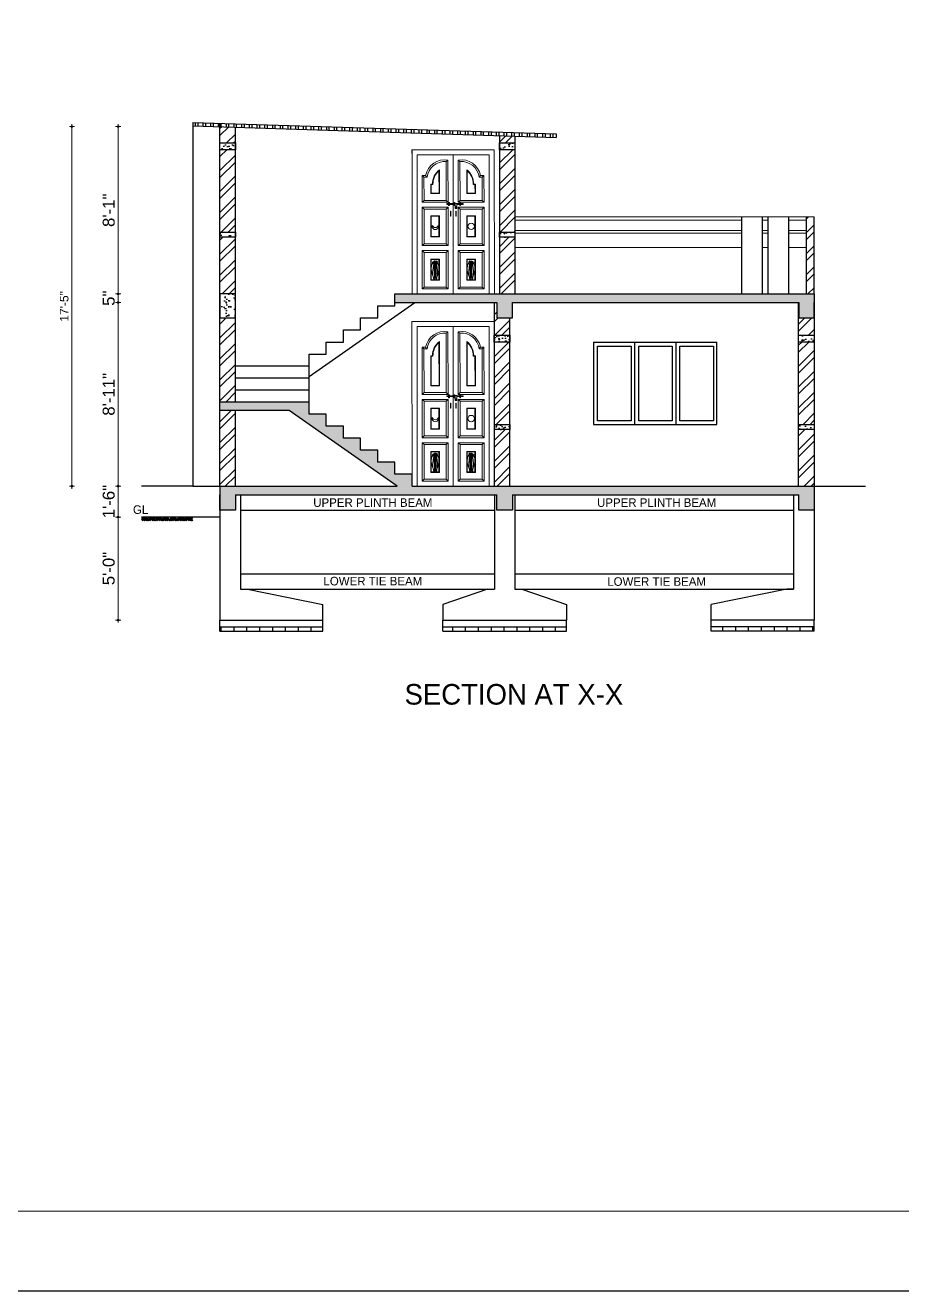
# Model space of a CAD drawing. Header units: inches. Extents: x 10143 to 23587, y -150 to 2442.
# Drawn here: x 18025 to 18536, y -150 to 587 of the extents above; entities that cross this region are included whole.
import ezdxf
from ezdxf.enums import TextEntityAlignment as Align

# ---------------------------------------------------------------- set-up
doc = ezdxf.new("R2010")
doc.units = ezdxf.units.IN
doc.header["$LTSCALE"] = 0.5
doc.header["$MEASUREMENT"] = 0
doc.header["$PDMODE"] = 66
doc.layers.add('A-Wall', color=7, linetype='Continuous')
for name, color, linetype, lineweight in [('A_hatch', 253, 'Continuous', 5), ('Dimention', 5, 'Continuous', 20), ('door', 202, 'Continuous', 5), ('DW TEXT', 92, 'Continuous', 15), ('ELE1', 3, 'Continuous', 9), ('ELEVATION', 85, 'Continuous', 9), ('hatch', 9, 'Continuous', 0), ('Toilet', 7, 'Continuous', 25)]:
    doc.layers.add(name, color=color, linetype=linetype, lineweight=lineweight)
doc.styles.add('CEN', font='GOTHIC.TTF')
doc.styles.get("Standard").update_dxf_attribs({"font": 'arial.ttf'})
doc.dimstyles.new('S8', dxfattribs={"dimtxt": 5, "dimasz": 1, "dimexe": 6, "dimexo": 18, "dimgap": 1.9375, "dimtad": 1, "dimdec": 0, "dimzin": 3, "dimdsep": 46, "dimlunit": 4, "dimtxsty": 'Standard', "dimblk": 'dot 2', "dimcen": 12, "dimse1": 1, "dimse2": 1, "dimclrd": 1, "dimclre": 1, "dimclrt": 256, "dimadec": 0, "dimazin": 0, "dimtfac": 0.75, "dimtdec": 0, "dimtix": 1, "dimtmove": 1, "dimatfit": 3, "dimldrblk": 'DOT', "dimfxl": 1, "dimtolj": 1, "dimtzin": 0, "dimlwd": 9, "dimlwe": 9, "dimarcsym": 0})
pattern_1 = [(50, (3431.655, 713.171), (7.1726018, -0.6275213), [0.75, -8.25]), (355, (3431.655, 713.171), (-1.3875133, 7.5219213), [0.6, -6.6]), (100.451444, (3432.253, 713.119), (5.7850885, 6.8944), [0.637402, -7.011421]), (46.1842, (3431.655, 715.171), (10.6724133, -1.655193), [1.125, -12.375]), (96.635635, (3432.545, 715.033), (9.3466195, 9.741186), [0.9561034, -10.5171376]), (351.18416, (3431.655, 715.171), (9.3466195, 9.741186), [0.9, -9.9]), (21, (3432.655, 714.671), (5.9690705, -4.026189), [0.75, -8.25]), (326, (3432.655, 714.671), (2.4331533, 7.2515005), [0.6, -6.6]), (71.451445, (3433.1526, 714.3355), (8.4022238, 3.2253115), [0.637402, -7.011421]), (37.5, (3431.6552, 713.171), (0.12159855, 3.32893854), [0, -6.52, 0, -6.7, 0, -6.625]), (7.5, (3431.6552, 713.171), (2.6306954, 3.9441171), [0, -3.82, 0, -6.37, 0, -2.525]), (327.5, (3429.4252, 713.171), (5.33822436, -0.2255487), [0, -2.5, 0, -7.8, 0, -10.35]), (317.5, (3428.425, 713.171), (5.8318617, 1.0010498), [0, -3.25, 0, -5.18, 0, -7.35])]
pattern_2 = [(45, (3431.655, 713.171), (-6.098796, 6.098796), []), (45, (3435.721, 713.171), (-6.098796, 6.098796), [])]
pattern_3 = [(0, (3431.6552, 713.171), (0, 3.75), []), (90, (3431.655, 713.171), (-7.5, 5e-16), [3.75, -3.75]), (90, (3435.405, 713.171), (-7.5, 5e-16), [-3.75, 3.75])]

# ---------------------------------------------------------------- blocks, each defined once
blk = doc.blocks.new('dot1')
at = {"layer": 'hatch'}
h = blk.add_hatch(color=256, dxfattribs=at)
edge = h.paths.add_edge_path()
edge.add_arc((0, 0), 1, 0, 360)
for p, q in [((3, 0), (-3, 0)), ((0, 3), (0, -3))]:
    blk.add_line(p, q, dxfattribs=at)
blk.add_circle((0, 0), 1, dxfattribs=at)
blk = doc.blocks.new('dot 2')
at = {"layer": 'hatch', "xscale": 0.5, "yscale": 0.5, "zscale": 0.5}
blk.add_blockref('dot1', (0, 0), dxfattribs=at)
blk = doc.blocks.new('*D1415')
at = {"layer": 'Defpoints', "color": 0, "transparency": 16777216}
for p in [(18079.08, 318.38), (18092.68, 318.38), (18092.68, 300.38)]:
    blk.add_point(p, dxfattribs=at)
at = {"layer": 'Toilet', "color": 1, "lineweight": 9, "transparency": 16777216}
for p, q in [((18079.08, 319.38), (18079.08, 320.38)), ((18079.08, 300.38), (18079.08, 318.38)), ((18079.08, 299.38), (18079.08, 298.38))]:
    blk.add_line(p, q, dxfattribs=at)
for p, rotation in [((18079.08, 318.38), 270), ((18079.08, 300.38), 90)]:
    blk.add_blockref('dot 2', p, dxfattribs=dict(at, rotation=rotation))
at = {"layer": 'Toilet', "transparency": 16777216, "insert": (18073.57, 309.38), "char_height": 7, "attachment_point": 5, "rotation": 90}
blk.add_mtext('\\A1;1\'-6"', dxfattribs=at)
blk = doc.blocks.new('_Dot')
at = {"color": 0, "linetype": 'ByBlock', "lineweight": -2}
blk.add_line((-0.5, 0), (-1, 0), dxfattribs=at)
at = {"color": 0, "linetype": 'ByBlock', "const_width": 0.5}
blk.add_lwpolyline([(-0.25, 0, 1), (0.25, 0, 1)], format="xyb", close=True, dxfattribs=at)
blk = doc.blocks.new('*D1416')
at = {"layer": 'Defpoints', "color": 0, "transparency": 16777216}
for p in [(18079.08, 425.38), (18240.42, 425.38), (18092.68, 318.38)]:
    blk.add_point(p, dxfattribs=at)
at = {"layer": 'Toilet', "color": 1, "lineweight": 9, "transparency": 16777216}
blk.add_line((18079.08, 319.38), (18079.08, 424.38), dxfattribs=at)
for p, rotation in [((18079.08, 425.38), 90), ((18079.08, 318.38), 270)]:
    blk.add_blockref('dot 2', p, dxfattribs=dict(at, rotation=rotation))
at = {"layer": 'Toilet', "transparency": 16777216, "insert": (18073.57, 371.88), "char_height": 7, "attachment_point": 5, "rotation": 90}
blk.add_mtext('\\A1;8\'-11"', dxfattribs=at)
blk = doc.blocks.new('*D1417')
at = {"layer": 'Defpoints', "color": 0, "transparency": 16777216}
for p in [(18079.08, 430.38), (18240.42, 430.38), (18240.42, 425.38)]:
    blk.add_point(p, dxfattribs=at)
at = {"layer": 'Toilet', "color": 1, "lineweight": 9, "transparency": 16777216}
for p, q in [((18079.08, 431.38), (18079.08, 432.38)), ((18079.08, 425.38), (18079.08, 430.38)), ((18079.08, 424.38), (18079.08, 423.38))]:
    blk.add_line(p, q, dxfattribs=at)
for p, rotation in [((18079.08, 430.38), 270), ((18079.08, 425.38), 90)]:
    blk.add_blockref('dot 2', p, dxfattribs=dict(at, rotation=rotation))
at = {"layer": 'Toilet', "transparency": 16777216, "insert": (18073.58, 427.88), "char_height": 7, "attachment_point": 5, "rotation": 90}
blk.add_mtext('\\A1;5"', dxfattribs=at)
blk = doc.blocks.new('*D1418')
at = {"layer": 'Defpoints', "color": 0, "transparency": 16777216}
for p in [(18079.08, 527.88), (18138.44, 527.88), (18240.42, 430.38)]:
    blk.add_point(p, dxfattribs=at)
at = {"layer": 'Toilet', "color": 1, "lineweight": 9, "transparency": 16777216}
blk.add_line((18079.08, 431.38), (18079.08, 526.88), dxfattribs=at)
for p, rotation in [((18079.08, 527.88), 90), ((18079.08, 430.38), 270)]:
    blk.add_blockref('dot 2', p, dxfattribs=dict(at, rotation=rotation))
at = {"layer": 'Toilet', "transparency": 16777216, "insert": (18073.57, 479.13), "char_height": 7, "attachment_point": 5, "rotation": 90}
blk.add_mtext('\\A1;8\'-1"', dxfattribs=at)
blk = doc.blocks.new('*D1419')
at = {"layer": 'Defpoints', "color": 0, "transparency": 16777216}
for p in [(18138.44, 527.88), (18052.11, 318.38), (18122.68, 318.38)]:
    blk.add_point(p, dxfattribs=at)
at = {"layer": 'Toilet', "color": 1, "lineweight": 9, "transparency": 16777216}
blk.add_line((18052.11, 526.88), (18052.11, 319.38), dxfattribs=at)
for p, rotation in [((18052.11, 527.88), 90), ((18052.11, 318.38), 270)]:
    blk.add_blockref('dot 2', p, dxfattribs=dict(at, rotation=rotation))
at = {"layer": 'Toilet', "transparency": 16777216, "insert": (18047.62, 423.13), "char_height": 5, "attachment_point": 5, "rotation": 90}
blk.add_mtext('\\A1;17\'-5"', dxfattribs=at)
blk = doc.blocks.new('*D1420')
at = {"layer": 'Defpoints', "color": 0, "transparency": 16777216}
for p in [(18092.68, 300.38), (18079.08, 240.38), (18138.44, 240.38)]:
    blk.add_point(p, dxfattribs=at)
at = {"layer": 'Toilet', "color": 1, "lineweight": 9, "transparency": 16777216}
blk.add_line((18079.08, 299.38), (18079.08, 241.38), dxfattribs=at)
for p, rotation in [((18079.08, 300.38), 90), ((18079.08, 240.38), 270)]:
    blk.add_blockref('dot 2', p, dxfattribs=dict(at, rotation=rotation))
at = {"layer": 'Toilet', "transparency": 16777216, "insert": (18073.57, 270.38), "char_height": 7, "attachment_point": 5, "rotation": 90}
blk.add_mtext('\\A1;5\'-0"', dxfattribs=at)

msp = doc.modelspace()

# ---------------------------------------------------------------- hatches: boundary and pattern name
at = {"layer": 'A-Wall', "ltscale": 40, "true_color": 0xf26722}
h = msp.add_hatch(dxfattribs=at)
h.set_pattern_fill('AR-CONC', color=30)
h.set_pattern_definition(pattern_1)
h.paths.add_polyline_path([(18138.44, 518.38), (18138.44, 514.38), (18147.45, 514.38), (18147.45, 518.38)])
h = msp.add_hatch(dxfattribs=at)
h.set_pattern_fill('AR-CONC', color=30)
h.set_pattern_definition(pattern_1)
h.paths.add_polyline_path([(18301.42, 514.38), (18310.42, 514.38), (18310.42, 518.38), (18301.42, 518.38)])
h = msp.add_hatch(dxfattribs=at)
h.set_pattern_fill('AR-CONC', color=30)
h.set_pattern_definition(pattern_1)
h.paths.add_polyline_path([(18147.45, 466.38), (18138.44, 466.38), (18138.44, 463.38), (18147.45, 463.38)])
h = msp.add_hatch(dxfattribs=at)
h.set_pattern_fill('AR-CONC', color=30)
h.set_pattern_definition(pattern_1)
h.paths.add_polyline_path([(18310.42, 466.38), (18301.42, 466.38), (18301.42, 463.38), (18310.42, 463.38)])
h = msp.add_hatch(dxfattribs=at)
h.set_pattern_fill('AR-CONC', color=30)
h.set_pattern_definition(pattern_1)
h.paths.add_polyline_path([(18147.45, 416.38), (18147.45, 430.38), (18138.44, 430.38), (18138.44, 416.38)])
h = msp.add_hatch(dxfattribs=at)
h.set_pattern_fill('AR-CONC', color=30)
h.set_pattern_definition(pattern_1)
h.paths.add_polyline_path([(18299.91, 425.38), (18299.91, 416.38), (18308.93, 416.38), (18308.93, 425.38), (18475.86, 425.38), (18475.86, 416.38), (18484.88, 416.38), (18484.88, 425.38), (18484.88, 430.38), (18250.41, 430.38), (18240.42, 430.38), (18240.42, 425.38)])
h = msp.add_hatch(dxfattribs=at)
h.set_pattern_fill('AR-CONC', color=30)
h.set_pattern_definition(pattern_1)
h.paths.add_polyline_path([(18307.42, 406.38), (18298.42, 406.38), (18298.42, 402.38), (18307.42, 402.38)])
h = msp.add_hatch(dxfattribs=at)
h.set_pattern_fill('AR-CONC', color=30)
h.set_pattern_definition(pattern_1)
h.paths.add_polyline_path([(18475.81, 402.38), (18484.88, 402.38), (18484.88, 406.38), (18475.81, 406.38)])
h = msp.add_hatch(dxfattribs=at)
h.set_pattern_fill('AR-CONC', color=30)
h.set_pattern_definition(pattern_1)
h.paths.add_polyline_path([(18241.7, 318.38), (18138.44, 318.38), (18138.44, 304.38), (18147.44, 304.38), (18147.44, 313.38), (18299.92, 313.38), (18299.92, 304.38), (18308.92, 304.38), (18308.92, 313.38), (18475.88, 313.38), (18475.88, 304.38), (18484.88, 304.38), (18484.88, 313.38), (18484.88, 318.38), (18250.42, 318.38), (18250.41, 325.38), (18240.42, 325.38), (18240.42, 332.38), (18230.42, 332.38), (18230.42, 339.38), (18220.42, 339.38), (18220.42, 346.38), (18210.42, 346.38), (18210.42, 353.38), (18200.42, 353.38), (18200.42, 360.38), (18190.42, 360.38), (18190.42, 367.38), (18138.44, 367.38), (18138.44, 362.38), (18178.84, 362.38)])
h = msp.add_hatch(dxfattribs=at)
h.set_pattern_fill('AR-CONC', color=30)
h.set_pattern_definition(pattern_1)
h.paths.add_polyline_path([(18307.42, 354.38), (18298.42, 354.38), (18298.42, 351.38), (18307.42, 351.38)])
h = msp.add_hatch(dxfattribs=at)
h.set_pattern_fill('AR-CONC', color=30)
h.set_pattern_definition(pattern_1)
h.paths.add_polyline_path([(18484.88, 354.38), (18475.81, 354.38), (18475.81, 351.38), (18484.88, 351.38)])
at = {"layer": 'Dimention', "ltscale": 40, "true_color": 0xf26722}
h = msp.add_hatch(dxfattribs=at)
h.set_pattern_fill('ANSI32', color=30, scale=23)
h.set_pattern_definition(pattern_2)
h.paths.add_polyline_path([(18147.45, 527.59), (18138.44, 527.88), (18138.44, 518.38), (18147.45, 518.38)])
h.paths.add_polyline_path([(18138.44, 466.38), (18147.45, 466.38), (18147.45, 514.38), (18138.44, 514.38)])
h.paths.add_polyline_path([(18138.44, 430.38), (18147.45, 430.38), (18147.45, 463.38), (18138.44, 463.38)])
h = msp.add_hatch(dxfattribs=at)
h.set_pattern_fill('ANSI32', color=30, scale=23)
h.set_pattern_definition(pattern_2)
h.paths.add_polyline_path([(18310.42, 518.38), (18310.42, 522.38), (18301.42, 522.67), (18301.42, 518.38)])
h = msp.add_hatch(dxfattribs=at)
h.set_pattern_fill('ANSI32', color=30, scale=23)
h.set_pattern_definition(pattern_2)
h.paths.add_polyline_path([(18301.42, 466.38), (18310.42, 466.38), (18310.42, 514.38), (18301.42, 514.38)])
h.paths.add_polyline_path([(18310.42, 463.38), (18301.42, 463.38), (18301.42, 430.38), (18310.42, 430.38)])
h = msp.add_hatch(dxfattribs=at)
h.set_pattern_fill('ANSI32', color=30, scale=23)
h.set_pattern_definition(pattern_2)
h.paths.add_polyline_path([(18484.88, 475.38), (18480.38, 475.38), (18480.38, 430.38), (18484.88, 430.38)])
h = msp.add_hatch(dxfattribs=at)
h.set_pattern_fill('ANSI32', color=30, scale=23)
h.set_pattern_definition(pattern_2)
h.paths.add_polyline_path([(18307.42, 416.38), (18299.91, 416.38), (18299.91, 425.38), (18298.42, 425.38), (18298.42, 406.38), (18307.42, 406.38)])
h.paths.add_polyline_path([(18307.42, 402.38), (18298.42, 402.38), (18298.42, 354.38), (18307.42, 354.38)])
h.paths.add_polyline_path([(18307.42, 351.38), (18298.42, 351.38), (18298.42, 318.38), (18307.42, 318.38)])
h = msp.add_hatch(dxfattribs=at)
h.set_pattern_fill('ANSI32', color=30, scale=23)
h.set_pattern_definition(pattern_2)
h.paths.add_polyline_path([(18147.45, 416.38), (18138.44, 416.38), (18138.44, 367.38), (18147.45, 367.38)])
h.paths.add_polyline_path([(18147.45, 362.38), (18138.44, 362.38), (18138.44, 318.38), (18147.45, 318.38)])
h = msp.add_hatch(dxfattribs=at)
h.set_pattern_fill('ANSI32', color=30, scale=23)
h.set_pattern_definition(pattern_2)
h.paths.add_polyline_path([(18475.81, 416.38), (18475.81, 406.38), (18484.88, 406.38), (18484.88, 416.38)])
h.paths.add_polyline_path([(18484.88, 402.38), (18475.81, 402.38), (18475.81, 354.38), (18484.88, 354.38)])
h.paths.add_polyline_path([(18475.81, 318.38), (18484.88, 318.38), (18484.88, 351.38), (18475.81, 351.38)])
at = {"layer": 'Toilet'}
h = msp.add_hatch(dxfattribs=at)
h.set_pattern_fill('ANSI32', color=256, scale=12, angle=45)
h.set_pattern_definition([(90, (3431.655, 713.171), (-4.5, 0), []), (90, (3433.155, 714.671), (-4.5, 0), [])])
h.paths.add_polyline_path([(18138.44, 529.88), (18138.44, 527.88), (18334.42, 521.61), (18334.42, 523.61)])
h.paths.add_polyline_path([(18138.44, 529.88), (18122.68, 530.38), (18122.68, 528.38), (18138.44, 527.88)])
h = msp.add_hatch(dxfattribs=at)
h.set_pattern_fill('HOUND', color=256, scale=10, angle=45)
h.set_pattern_definition([(45, (3431.6552, 713.171), (1.325825215, 2.20970869), [10, -5]), (135, (3431.6552, 713.171), (1.325825215, -2.20970869), [10, -5])])
h.paths.add_polyline_path([(18122.68, 300.38), (18092.68, 300.38), (18092.68, 298.24), (18122.68, 298.24)])
h = msp.add_hatch(dxfattribs=at)
h.set_pattern_fill('BRICK', color=256, scale=15)
h.set_pattern_definition(pattern_3)
h.paths.add_polyline_path([(18198.44, 236.38), (18138.44, 236.38), (18138.44, 233.88), (18198.44, 233.88)])
h = msp.add_hatch(dxfattribs=at)
h.set_pattern_fill('BRICK', color=256, scale=15)
h.set_pattern_definition(pattern_3)
h.paths.add_polyline_path([(18340.42, 236.38), (18268.42, 236.38), (18268.42, 233.88), (18340.42, 233.88)])
h = msp.add_hatch(dxfattribs=at)
h.set_pattern_fill('BRICK', color=256, scale=15)
h.set_pattern_definition(pattern_3)
h.paths.add_polyline_path([(18484.88, 236.38), (18424.88, 236.38), (18424.88, 233.88), (18484.88, 233.88)])

# ---------------------------------------------------------------- linework, layer by layer
at = {"color": 5}
for p, q in [((18356.16, 402.38), (18428.16, 402.38)), ((18356.16, 402.38), (18356.16, 354.38)), ((18380.16, 402.38), (18380.16, 354.38)), ((18404.16, 402.38), (18404.16, 354.38)), ((18428.16, 354.38), (18428.16, 402.38)), ((18356.16, 354.38), (18428.16, 354.38))]:
    msp.add_line(p, q, dxfattribs=at)
for points in [[(18358.56, 399.92), (18378.1, 399.92), (18378.1, 356.52), (18358.56, 356.52)], [(18382.56, 399.92), (18402.1, 399.92), (18402.1, 356.52), (18382.56, 356.52)], [(18406.56, 399.92), (18426.1, 399.92), (18426.1, 356.52), (18406.56, 356.52)]]:
    msp.add_lwpolyline(points, close=True, dxfattribs=at)
at = {"layer": 'A_hatch', "color": 11, "ltscale": 5}
for p, q in [((18310.42, 475.38), (18484.88, 475.38)), ((18310.42, 473.38), (18442.78, 473.38)), ((18454.78, 473.38), (18458.15, 473.38)), ((18470.15, 473.38), (18480.38, 473.38)), ((18310.42, 467.38), (18442.78, 467.38)), ((18310.42, 465.88), (18442.78, 465.88)), ((18454.78, 467.38), (18458.15, 467.38)), ((18454.78, 465.88), (18458.15, 465.88)), ((18470.15, 467.38), (18480.38, 467.38)), ((18470.15, 465.88), (18480.38, 465.88)), ((18442.78, 457.38), (18310.42, 457.38)), ((18458.15, 457.38), (18454.78, 457.38)), ((18480.38, 457.38), (18470.15, 457.38))]:
    msp.add_line(p, q, dxfattribs=at)
at = {"layer": 'Defpoints'}
msp.add_lwpolyline([(20282.07, 2097.54), (17104.47, 2097.54), (17104.47, -150.43), (20282.07, -150.43)], close=True, dxfattribs=at)
at = {"layer": 'door'}
for p, q in [((18250.39, 514.38), (18298.39, 514.38)), ((18250.42, 430.38), (18250.42, 514.38)), ((18253.36, 511.38), (18253.39, 430.38)), ((18295.36, 511.38), (18253.36, 511.38)), ((18274.36, 511.38), (18274.39, 430.38)), ((18295.39, 430.38), (18295.36, 511.38)), ((18298.39, 514.38), (18298.42, 430.38)), ((18270.36, 507.54), (18271.36, 508.38)), ((18278.36, 507.54), (18277.36, 508.38)), ((18256.36, 499.38), (18257.36, 498.38)), ((18258.36, 499.38), (18259.09, 498.38)), ((18290.36, 499.38), (18289.64, 498.38)), ((18292.36, 499.38), (18291.36, 498.38)), ((18257.39, 484.88), (18256.39, 483.88)), ((18256.39, 480.88), (18257.39, 479.88)), ((18271.39, 483.88), (18270.39, 484.88)), ((18271.39, 480.88), (18270.39, 479.88)), ((18277.39, 483.88), (18278.39, 484.88)), ((18277.39, 480.88), (18278.39, 479.88)), ((18291.39, 484.88), (18292.39, 483.88)), ((18292.39, 480.88), (18291.39, 479.88)), ((18257.39, 459.63), (18256.39, 458.63)), ((18271.39, 458.63), (18270.39, 459.63)), ((18277.39, 458.63), (18278.39, 459.63)), ((18291.39, 459.63), (18292.39, 458.63)), ((18256.39, 455.63), (18257.39, 454.63)), ((18271.39, 455.63), (18270.39, 454.63)), ((18277.39, 455.63), (18278.39, 454.63)), ((18292.39, 455.63), (18291.39, 454.63)), ((18262.86, 448.17), (18262.19, 448.54)), ((18262.86, 448.17), (18262.25, 448.23)), ((18262.8, 448.44), (18262.41, 449.07)), ((18262.8, 448.44), (18262.59, 448.49)), ((18263.4, 448.6), (18262.64, 449.03)), ((18263.29, 448.6), (18262.7, 448.87)), ((18262.97, 449.03), (18262.75, 449.3)), ((18263.07, 448.11), (18262.8, 448.44)), ((18263.02, 448), (18262.8, 448)), ((18263.18, 449.25), (18262.86, 449.35)), ((18262.97, 448.6), (18262.86, 448.65)), ((18263.18, 447.84), (18262.86, 448.17)), ((18262.97, 449.03), (18263.13, 449.41)), ((18262.97, 448.6), (18262.97, 449.03)), ((18263.07, 448.11), (18262.97, 448.6)), ((18263.18, 447.84), (18263.07, 448.11)), ((18263.18, 449.25), (18263.4, 449.52)), ((18263.94, 448.54), (18263.18, 449.25)), ((18263.4, 447.73), (18263.18, 447.84)), ((18263.4, 448.6), (18263.29, 448.6)), ((18263.36, 449.08), (18263.57, 449.25)), ((18263.4, 448.6), (18263.94, 449.19)), ((18263.67, 447.68), (18263.4, 448.6)), ((18263.56, 439.71), (18263.4, 447.73)), ((18263.45, 449.42), (18263.41, 449.67)), ((18263.54, 449.34), (18263.45, 449.42)), ((18263.59, 449.4), (18263.5, 449.58)), ((18263.5, 448.95), (18263.52, 449.31)), ((18263.51, 449.08), (18263.67, 449.22)), ((18263.52, 449.31), (18263.66, 449.49)), ((18263.57, 449.25), (18263.68, 449.75)), ((18263.94, 449.19), (18263.67, 449.62)), ((18263.67, 449.22), (18263.75, 449.41)), ((18263.67, 447.68), (18263.88, 448.06)), ((18263.88, 439.66), (18263.67, 447.68)), ((18263.79, 449.42), (18263.85, 449.74)), ((18264.05, 449.41), (18263.88, 449.46)), ((18263.88, 448.06), (18263.94, 448.54)), ((18263.94, 449.19), (18264.26, 449.35)), ((18263.99, 448.6), (18264.05, 448.87)), ((18264.1, 448.17), (18263.99, 448.6)), ((18264.05, 449.41), (18264.15, 449.57)), ((18264.32, 449.03), (18264.05, 449.41)), ((18264.05, 448.87), (18264.42, 449.08)), ((18264.21, 447.79), (18264.1, 448.17)), ((18264.15, 439.77), (18264.21, 447.79)), ((18264.28, 449.19), (18264.24, 449.59)), ((18264.26, 449.35), (18264.42, 449.62)), ((18264.48, 448.92), (18264.28, 449.2)), ((18264.53, 448.65), (18264.37, 449.41)), ((18264.37, 439.77), (18264.64, 448.27)), ((18264.42, 449.08), (18264.75, 449.52)), ((18264.48, 449.29), (18264.53, 449.62)), ((18264.55, 449.08), (18264.48, 449.29)), ((18264.48, 447.79), (18264.53, 448.65)), ((18264.53, 448.98), (18264.59, 449.46)), ((18264.75, 448.38), (18264.53, 448.98)), ((18264.64, 448.27), (18264.96, 448.54)), ((18264.8, 449.66), (18264.85, 449.51)), ((18264.8, 448.41), (18264.9, 448.68)), ((18264.83, 449.35), (18264.87, 449.59)), ((18264.9, 448.68), (18264.83, 449.35)), ((18264.84, 449.37), (18264.92, 449.49)), ((18264.85, 449.44), (18264.96, 449.57)), ((18264.86, 449.52), (18265.01, 449.67)), ((18264.87, 449.59), (18264.95, 449.66)), ((18264.9, 448.68), (18265.01, 449.02)), ((18264.96, 448.54), (18265.02, 448.92)), ((18264.96, 448.54), (18265.18, 448.87)), ((18265.01, 449.02), (18265.27, 449.25)), ((18265.02, 448.92), (18265.18, 449.14)), ((18265.07, 448.71), (18265.13, 448.92)), ((18265.13, 448.92), (18265.23, 449.03)), ((18283.74, 449.02), (18283.48, 449.25)), ((18283.62, 448.92), (18283.51, 449.03)), ((18283.73, 448.92), (18283.57, 449.14)), ((18283.78, 448.54), (18283.57, 448.87)), ((18283.68, 448.71), (18283.62, 448.92)), ((18283.78, 448.54), (18283.73, 448.92)), ((18283.89, 449.52), (18283.74, 449.67)), ((18283.85, 448.68), (18283.74, 449.02)), ((18284.11, 448.27), (18283.78, 448.54)), ((18283.89, 449.44), (18283.79, 449.57)), ((18283.88, 449.59), (18283.8, 449.66)), ((18283.91, 449.37), (18283.82, 449.49)), ((18283.85, 448.68), (18283.91, 449.35)), ((18283.95, 448.41), (18283.85, 448.68)), ((18283.91, 449.35), (18283.88, 449.59)), ((18283.95, 449.66), (18283.9, 449.51)), ((18284.32, 449.08), (18284, 449.52)), ((18284, 448.38), (18284.22, 448.98)), ((18284.38, 439.77), (18284.11, 448.27)), ((18284.22, 448.98), (18284.16, 449.46)), ((18284.2, 449.08), (18284.27, 449.29)), ((18284.27, 449.29), (18284.22, 449.62)), ((18284.22, 448.65), (18284.38, 449.41)), ((18284.27, 447.79), (18284.22, 448.65)), ((18284.27, 448.92), (18284.46, 449.2)), ((18284.49, 449.35), (18284.32, 449.62)), ((18284.7, 448.87), (18284.32, 449.08)), ((18284.43, 449.03), (18284.7, 449.41)), ((18284.46, 449.19), (18284.51, 449.59)), ((18284.81, 449.19), (18284.49, 449.35)), ((18284.54, 447.79), (18284.65, 448.17)), ((18284.59, 439.77), (18284.54, 447.79)), ((18284.7, 449.41), (18284.59, 449.57)), ((18284.65, 448.17), (18284.76, 448.6)), ((18284.7, 449.41), (18284.86, 449.46)), ((18284.76, 448.6), (18284.7, 448.87)), ((18284.81, 449.19), (18285.08, 449.62)), ((18284.81, 448.54), (18285.57, 449.25)), ((18285.35, 448.6), (18284.81, 449.19)), ((18284.86, 448.06), (18284.81, 448.54)), ((18285.08, 447.68), (18284.86, 448.06)), ((18284.86, 439.66), (18285.08, 447.68)), ((18284.96, 449.42), (18284.9, 449.74)), ((18285.08, 449.22), (18285, 449.41)), ((18285.18, 449.25), (18285.07, 449.75)), ((18285.24, 449.08), (18285.08, 449.22)), ((18285.08, 447.68), (18285.35, 448.6)), ((18285.23, 449.31), (18285.09, 449.49)), ((18285.16, 449.4), (18285.25, 449.58)), ((18285.39, 449.08), (18285.18, 449.25)), ((18285.19, 439.71), (18285.35, 447.73)), ((18285.2, 449.34), (18285.29, 449.42)), ((18285.25, 448.95), (18285.23, 449.31)), ((18285.29, 449.42), (18285.34, 449.67)), ((18285.57, 449.25), (18285.35, 449.52)), ((18285.35, 448.6), (18286.11, 449.03)), ((18285.35, 448.6), (18285.46, 448.6)), ((18285.35, 447.73), (18285.57, 447.84)), ((18285.46, 448.6), (18286.05, 448.87)), ((18285.57, 449.25), (18285.89, 449.35)), ((18285.57, 447.84), (18285.89, 448.17)), ((18285.57, 447.84), (18285.67, 448.11)), ((18285.78, 449.03), (18285.62, 449.41)), ((18285.67, 448.11), (18285.78, 448.6)), ((18285.67, 448.11), (18285.94, 448.44)), ((18285.73, 448), (18285.94, 448)), ((18285.78, 449.03), (18286, 449.3)), ((18285.78, 448.6), (18285.78, 449.03)), ((18285.78, 448.6), (18285.89, 448.65)), ((18285.89, 448.17), (18286.55, 448.54)), ((18285.89, 448.17), (18286.49, 448.23)), ((18285.94, 448.44), (18286.34, 449.07)), ((18285.94, 448.44), (18286.16, 448.49)), ((18263.88, 439.55), (18263.56, 439.71)), ((18263.88, 439.55), (18264.37, 439.77)), ((18263.88, 439.55), (18264.15, 439.77)), ((18263.88, 439.55), (18263.88, 439.66)), ((18284.86, 439.55), (18284.38, 439.77)), ((18284.86, 439.55), (18284.59, 439.77)), ((18284.86, 439.55), (18285.19, 439.71)), ((18284.86, 439.55), (18284.86, 439.66)), ((18250.42, 430.38), (18295.39, 430.38)), ((18257.39, 434.38), (18256.39, 433.38)), ((18271.39, 433.38), (18270.39, 434.38)), ((18277.39, 433.38), (18278.39, 434.38)), ((18291.39, 434.38), (18292.39, 433.38)), ((18298.42, 430.38), (18295.39, 430.38)), ((18250.42, 318.38), (18250.39, 414.38)), ((18250.39, 414.38), (18298.39, 414.38)), ((18298.39, 414.38), (18298.42, 318.38)), ((18253.36, 411.38), (18253.39, 318.38)), ((18295.36, 411.38), (18253.36, 411.38)), ((18270.36, 407.54), (18271.36, 408.38)), ((18274.36, 411.38), (18274.39, 318.38)), ((18278.36, 407.54), (18277.36, 408.38)), ((18295.39, 318.38), (18295.36, 411.38)), ((18256.36, 399.38), (18257.36, 398.38)), ((18258.36, 399.38), (18259.09, 398.38)), ((18290.36, 399.38), (18289.64, 398.38)), ((18292.36, 399.38), (18291.36, 398.38)), ((18257.39, 372.88), (18256.39, 371.88)), ((18256.39, 368.88), (18257.39, 367.88)), ((18271.39, 371.88), (18270.39, 372.88)), ((18271.39, 368.88), (18270.39, 367.88)), ((18277.39, 371.88), (18278.39, 372.88)), ((18277.39, 368.88), (18278.39, 367.88)), ((18291.39, 372.88), (18292.39, 371.88)), ((18292.39, 368.88), (18291.39, 367.88)), ((18257.39, 347.63), (18256.39, 346.63)), ((18271.39, 346.63), (18270.39, 347.63)), ((18277.39, 346.63), (18278.39, 347.63)), ((18291.39, 347.63), (18292.39, 346.63)), ((18256.39, 343.63), (18257.39, 342.63)), ((18271.39, 343.63), (18270.39, 342.63)), ((18277.39, 343.63), (18278.39, 342.63)), ((18292.39, 343.63), (18291.39, 342.63)), ((18262.86, 336.17), (18262.19, 336.54)), ((18262.86, 336.17), (18262.25, 336.23)), ((18262.8, 336.44), (18262.41, 337.07)), ((18262.8, 336.44), (18262.59, 336.49)), ((18263.4, 336.6), (18262.64, 337.03)), ((18263.29, 336.6), (18262.7, 336.87)), ((18262.97, 337.03), (18262.75, 337.3)), ((18263.07, 336.11), (18262.8, 336.44)), ((18263.02, 336), (18262.8, 336)), ((18263.18, 337.25), (18262.86, 337.35)), ((18262.97, 336.6), (18262.86, 336.65)), ((18263.18, 335.84), (18262.86, 336.17)), ((18262.97, 337.03), (18263.13, 337.41)), ((18262.97, 336.6), (18262.97, 337.03)), ((18263.07, 336.11), (18262.97, 336.6)), ((18263.18, 335.84), (18263.07, 336.11)), ((18263.18, 337.25), (18263.4, 337.52)), ((18263.94, 336.54), (18263.18, 337.25)), ((18263.4, 335.73), (18263.18, 335.84)), ((18263.4, 336.6), (18263.29, 336.6)), ((18263.36, 337.08), (18263.57, 337.25)), ((18263.4, 336.6), (18263.94, 337.19)), ((18263.67, 335.68), (18263.4, 336.6)), ((18263.56, 327.71), (18263.4, 335.73)), ((18263.45, 337.42), (18263.41, 337.67)), ((18263.54, 337.34), (18263.45, 337.42)), ((18263.59, 337.4), (18263.5, 337.58)), ((18263.5, 336.95), (18263.52, 337.31)), ((18263.51, 337.08), (18263.67, 337.22)), ((18263.52, 337.31), (18263.66, 337.49)), ((18263.57, 337.25), (18263.68, 337.75)), ((18263.94, 337.19), (18263.67, 337.62)), ((18263.67, 337.22), (18263.75, 337.41)), ((18263.67, 335.68), (18263.88, 336.06)), ((18263.88, 327.66), (18263.67, 335.68)), ((18263.79, 337.42), (18263.85, 337.74)), ((18264.05, 337.41), (18263.88, 337.46)), ((18263.88, 336.06), (18263.94, 336.54)), ((18263.94, 337.19), (18264.26, 337.35)), ((18263.99, 336.6), (18264.05, 336.87)), ((18264.1, 336.17), (18263.99, 336.6)), ((18264.05, 337.41), (18264.15, 337.57)), ((18264.32, 337.03), (18264.05, 337.41)), ((18264.05, 336.87), (18264.42, 337.08)), ((18264.21, 335.79), (18264.1, 336.17)), ((18264.15, 327.77), (18264.21, 335.79)), ((18264.28, 337.19), (18264.24, 337.59)), ((18264.26, 337.35), (18264.42, 337.62)), ((18264.48, 336.92), (18264.28, 337.2)), ((18264.53, 336.65), (18264.37, 337.41)), ((18264.37, 327.77), (18264.64, 336.27)), ((18264.42, 337.08), (18264.75, 337.52)), ((18264.48, 337.29), (18264.53, 337.62)), ((18264.55, 337.08), (18264.48, 337.29)), ((18264.48, 335.79), (18264.53, 336.65)), ((18264.53, 336.98), (18264.59, 337.46)), ((18264.75, 336.38), (18264.53, 336.98)), ((18264.64, 336.27), (18264.96, 336.54)), ((18264.8, 337.66), (18264.85, 337.51)), ((18264.8, 336.41), (18264.9, 336.68)), ((18264.83, 337.35), (18264.87, 337.59)), ((18264.9, 336.68), (18264.83, 337.35)), ((18264.84, 337.37), (18264.92, 337.49)), ((18264.85, 337.44), (18264.96, 337.57)), ((18264.86, 337.52), (18265.01, 337.67)), ((18264.87, 337.59), (18264.95, 337.66)), ((18264.9, 336.68), (18265.01, 337.02)), ((18264.96, 336.54), (18265.02, 336.92)), ((18264.96, 336.54), (18265.18, 336.87)), ((18265.01, 337.02), (18265.27, 337.25)), ((18265.02, 336.92), (18265.18, 337.14)), ((18265.07, 336.71), (18265.13, 336.92)), ((18265.13, 336.92), (18265.23, 337.03)), ((18283.74, 337.02), (18283.48, 337.25)), ((18283.62, 336.92), (18283.51, 337.03)), ((18283.73, 336.92), (18283.57, 337.14)), ((18283.78, 336.54), (18283.57, 336.87)), ((18283.68, 336.71), (18283.62, 336.92)), ((18283.78, 336.54), (18283.73, 336.92)), ((18283.89, 337.52), (18283.74, 337.67)), ((18283.85, 336.68), (18283.74, 337.02)), ((18284.11, 336.27), (18283.78, 336.54)), ((18283.89, 337.44), (18283.79, 337.57)), ((18283.88, 337.59), (18283.8, 337.66)), ((18283.91, 337.37), (18283.82, 337.49)), ((18283.85, 336.68), (18283.91, 337.35)), ((18283.95, 336.41), (18283.85, 336.68)), ((18283.91, 337.35), (18283.88, 337.59)), ((18283.95, 337.66), (18283.9, 337.51)), ((18284.32, 337.08), (18284, 337.52)), ((18284, 336.38), (18284.22, 336.98)), ((18284.38, 327.77), (18284.11, 336.27)), ((18284.22, 336.98), (18284.16, 337.46)), ((18284.2, 337.08), (18284.27, 337.29)), ((18284.27, 337.29), (18284.22, 337.62)), ((18284.22, 336.65), (18284.38, 337.41)), ((18284.27, 335.79), (18284.22, 336.65)), ((18284.27, 336.92), (18284.46, 337.2)), ((18284.49, 337.35), (18284.32, 337.62)), ((18284.7, 336.87), (18284.32, 337.08)), ((18284.43, 337.03), (18284.7, 337.41)), ((18284.46, 337.19), (18284.51, 337.59)), ((18284.81, 337.19), (18284.49, 337.35)), ((18284.54, 335.79), (18284.65, 336.17)), ((18284.59, 327.77), (18284.54, 335.79)), ((18284.7, 337.41), (18284.59, 337.57)), ((18284.65, 336.17), (18284.76, 336.6)), ((18284.7, 337.41), (18284.86, 337.46)), ((18284.76, 336.6), (18284.7, 336.87)), ((18284.81, 337.19), (18285.08, 337.62)), ((18284.81, 336.54), (18285.57, 337.25)), ((18285.35, 336.6), (18284.81, 337.19)), ((18284.86, 336.06), (18284.81, 336.54)), ((18285.08, 335.68), (18284.86, 336.06)), ((18284.86, 327.66), (18285.08, 335.68)), ((18284.96, 337.42), (18284.9, 337.74)), ((18285.08, 337.22), (18285, 337.41)), ((18285.18, 337.25), (18285.07, 337.75)), ((18285.24, 337.08), (18285.08, 337.22)), ((18285.08, 335.68), (18285.35, 336.6)), ((18285.23, 337.31), (18285.09, 337.49)), ((18285.16, 337.4), (18285.25, 337.58)), ((18285.39, 337.08), (18285.18, 337.25)), ((18285.19, 327.71), (18285.35, 335.73)), ((18285.2, 337.34), (18285.29, 337.42)), ((18285.25, 336.95), (18285.23, 337.31)), ((18285.29, 337.42), (18285.34, 337.67)), ((18285.57, 337.25), (18285.35, 337.52)), ((18285.35, 336.6), (18286.11, 337.03)), ((18285.35, 336.6), (18285.46, 336.6)), ((18285.35, 335.73), (18285.57, 335.84)), ((18285.46, 336.6), (18286.05, 336.87)), ((18285.57, 337.25), (18285.89, 337.35)), ((18285.57, 335.84), (18285.89, 336.17)), ((18285.57, 335.84), (18285.67, 336.11)), ((18285.78, 337.03), (18285.62, 337.41)), ((18285.67, 336.11), (18285.78, 336.6)), ((18285.67, 336.11), (18285.94, 336.44)), ((18285.73, 336), (18285.94, 336)), ((18285.78, 337.03), (18286, 337.3)), ((18285.78, 336.6), (18285.78, 337.03)), ((18285.78, 336.6), (18285.89, 336.65)), ((18285.89, 336.17), (18286.55, 336.54)), ((18285.89, 336.17), (18286.49, 336.23)), ((18285.94, 336.44), (18286.34, 337.07)), ((18285.94, 336.44), (18286.16, 336.49)), ((18263.88, 327.55), (18263.56, 327.71)), ((18263.88, 327.55), (18264.37, 327.77)), ((18263.88, 327.55), (18264.15, 327.77)), ((18263.88, 327.55), (18263.88, 327.66)), ((18284.86, 327.55), (18284.38, 327.77)), ((18284.86, 327.55), (18284.59, 327.77)), ((18284.86, 327.55), (18285.19, 327.71)), ((18284.86, 327.55), (18284.86, 327.66)), ((18250.42, 318.38), (18295.39, 318.38)), ((18257.39, 322.38), (18256.39, 321.38)), ((18271.39, 321.38), (18270.39, 322.38)), ((18277.39, 321.38), (18278.39, 322.38)), ((18291.39, 322.38), (18292.39, 321.38)), ((18298.42, 318.38), (18295.39, 318.38))]:
    msp.add_line(p, q, dxfattribs=at)
for points in [[(18271.36, 508.38), (18271.36, 508.38), (18271.39, 483.88), (18256.39, 483.88), (18256.36, 499.38), (18258.36, 499.38, -0.404871)], [(18270.36, 507.5), (18270.39, 484.88), (18257.39, 484.88), (18257.36, 498.38), (18259.22, 498.38, -0.404087)], [(18266.36, 502.7), (18266.39, 488.88), (18261.39, 488.88), (18261.36, 494.38), (18262.36, 494.38, -0.230009)], [(18266.11, 502.17), (18266.14, 489.13), (18261.64, 489.13), (18261.61, 494.13), (18262.62, 494.13, -0.222945)], [(18277.36, 508.38), (18277.36, 508.38), (18277.39, 483.88), (18292.39, 483.88), (18292.36, 499.38), (18290.36, 499.38, 0.404871)], [(18278.36, 507.5), (18278.39, 484.88), (18291.39, 484.88), (18291.36, 498.38), (18289.51, 498.38, 0.404087)], [(18282.36, 502.7), (18282.39, 488.88), (18287.39, 488.88), (18287.36, 494.38), (18286.36, 494.38, 0.230009)], [(18282.61, 502.17), (18282.64, 489.13), (18287.14, 489.13), (18287.11, 494.13), (18286.11, 494.13, 0.222945)], [(18271.36, 408.38), (18271.36, 408.38), (18271.39, 371.88), (18256.39, 371.88), (18256.36, 399.38), (18258.36, 399.38, -0.404871)], [(18270.36, 407.5), (18270.39, 372.88), (18257.39, 372.88), (18257.36, 398.38), (18259.22, 398.38, -0.404087)], [(18277.36, 408.38), (18277.36, 408.38), (18277.39, 371.88), (18292.39, 371.88), (18292.36, 399.38), (18290.36, 399.38, 0.404871)], [(18278.36, 407.5), (18278.39, 372.88), (18291.39, 372.88), (18291.36, 398.38), (18289.51, 398.38, 0.404087)], [(18266.36, 402.7), (18266.39, 376.88), (18261.39, 376.88), (18261.36, 394.38), (18262.36, 394.38, -0.230009)], [(18266.11, 402.17), (18266.14, 377.13), (18261.64, 377.13), (18261.61, 394.13), (18262.62, 394.13, -0.222945)], [(18282.36, 402.7), (18282.39, 376.88), (18287.39, 376.88), (18287.36, 394.38), (18286.36, 394.38, 0.230009)], [(18282.61, 402.17), (18282.64, 377.13), (18287.14, 377.13), (18287.11, 394.13), (18286.11, 394.13, 0.222945)]]:
    msp.add_lwpolyline(points, format="xyb", close=True, dxfattribs=at)
for points in [[(18256.39, 480.88), (18271.39, 480.88), (18271.39, 458.63), (18256.39, 458.63)], [(18257.39, 479.88), (18270.39, 479.88), (18270.39, 459.63), (18257.39, 459.63)], [(18271.72, 483.58), (18272.19, 483.58), (18272.19, 481.9), (18271.72, 481.9)], [(18274.99, 483.58), (18275.45, 483.58), (18275.45, 481.9), (18274.99, 481.9)], [(18275.5, 483.16), (18276.61, 483.16), (18276.61, 480.22), (18275.5, 480.22)], [(18275.98, 481.29), (18276.11, 481.29), (18276.11, 480.65), (18275.98, 480.65)], [(18292.39, 480.88), (18277.39, 480.88), (18277.39, 458.63), (18292.39, 458.63)], [(18278.29, 483.58), (18278.75, 483.58), (18278.75, 481.9), (18278.29, 481.9)], [(18291.39, 479.88), (18278.39, 479.88), (18278.39, 459.63), (18291.39, 459.63)], [(18261.37, 475.88), (18266.37, 475.88), (18266.37, 463.63), (18261.37, 463.63)], [(18261.62, 475.63), (18266.12, 475.63), (18266.12, 463.88), (18261.62, 463.88)], [(18272.82, 478.69), (18273.07, 478.69), (18273.07, 475.74), (18272.82, 475.74)], [(18275.92, 478.69), (18276.17, 478.69), (18276.17, 475.74), (18275.92, 475.74)], [(18287.37, 475.88), (18282.37, 475.88), (18282.37, 463.63), (18287.37, 463.63)], [(18287.12, 475.63), (18282.62, 475.63), (18282.62, 463.88), (18287.12, 463.88)], [(18256.39, 433.38), (18256.39, 455.63), (18271.39, 455.63), (18271.39, 433.38), (18256.39, 433.38)], [(18257.39, 434.38), (18257.39, 454.63), (18270.39, 454.63), (18270.39, 434.38), (18257.39, 434.38)], [(18266.37, 438.38), (18261.37, 438.38), (18261.37, 450.63), (18266.37, 450.63)], [(18266.12, 438.63), (18261.62, 438.63), (18261.62, 450.38), (18266.12, 450.38)], [(18277.39, 433.38), (18292.39, 433.38), (18292.39, 455.63), (18277.39, 455.63)], [(18278.39, 434.38), (18291.39, 434.38), (18291.39, 454.63), (18278.39, 454.63)], [(18282.37, 438.38), (18287.37, 438.38), (18287.37, 450.63), (18282.37, 450.63)], [(18282.62, 438.63), (18287.12, 438.63), (18287.12, 450.38), (18282.62, 450.38)], [(18256.39, 368.88), (18271.39, 368.88), (18271.39, 346.63), (18256.39, 346.63)], [(18271.72, 371.58), (18272.19, 371.58), (18272.19, 369.9), (18271.72, 369.9)], [(18274.99, 371.58), (18275.45, 371.58), (18275.45, 369.9), (18274.99, 369.9)], [(18275.5, 371.16), (18276.61, 371.16), (18276.61, 368.22), (18275.5, 368.22)], [(18275.98, 369.29), (18276.11, 369.29), (18276.11, 368.65), (18275.98, 368.65)], [(18292.39, 368.88), (18277.39, 368.88), (18277.39, 346.63), (18292.39, 346.63)], [(18278.29, 371.58), (18278.75, 371.58), (18278.75, 369.9), (18278.29, 369.9)], [(18257.39, 367.88), (18270.39, 367.88), (18270.39, 347.63), (18257.39, 347.63)], [(18261.37, 363.88), (18266.37, 363.88), (18266.37, 351.63), (18261.37, 351.63)], [(18261.62, 363.63), (18266.12, 363.63), (18266.12, 351.88), (18261.62, 351.88)], [(18272.82, 366.69), (18273.07, 366.69), (18273.07, 363.74), (18272.82, 363.74)], [(18275.92, 366.69), (18276.17, 366.69), (18276.17, 363.74), (18275.92, 363.74)], [(18291.39, 367.88), (18278.39, 367.88), (18278.39, 347.63), (18291.39, 347.63)], [(18287.37, 363.88), (18282.37, 363.88), (18282.37, 351.63), (18287.37, 351.63)], [(18287.12, 363.63), (18282.62, 363.63), (18282.62, 351.88), (18287.12, 351.88)], [(18256.39, 321.38), (18256.39, 343.63), (18271.39, 343.63), (18271.39, 321.38), (18256.39, 321.38)], [(18257.39, 322.38), (18257.39, 342.63), (18270.39, 342.63), (18270.39, 322.38), (18257.39, 322.38)], [(18277.39, 321.38), (18292.39, 321.38), (18292.39, 343.63), (18277.39, 343.63)], [(18278.39, 322.38), (18291.39, 322.38), (18291.39, 342.63), (18278.39, 342.63)], [(18266.37, 326.38), (18261.37, 326.38), (18261.37, 338.63), (18266.37, 338.63)], [(18266.12, 326.63), (18261.62, 326.63), (18261.62, 338.38), (18266.12, 338.38)], [(18282.37, 326.38), (18287.37, 326.38), (18287.37, 338.63), (18282.37, 338.63)], [(18282.62, 326.63), (18287.12, 326.63), (18287.12, 338.38), (18282.62, 338.38)]]:
    msp.add_lwpolyline(points, close=True, dxfattribs=at)
for points in [[(18271.72, 482.6), (18270.68, 482.6), (18270.68, 482.99), (18271.72, 482.99)], [(18272.19, 482.99), (18274.99, 482.99)], [(18274.99, 482.6), (18272.19, 482.6)], [(18275.45, 482.99), (18275.5, 482.99)], [(18275.5, 482.6), (18275.45, 482.6)], [(18276.61, 482.99), (18278.29, 482.99)], [(18278.29, 482.6), (18276.61, 482.6)], [(18278.75, 482.99), (18280.15, 482.99), (18280.15, 482.6), (18278.75, 482.6)], [(18271.72, 370.6), (18270.68, 370.6), (18270.68, 370.99), (18271.72, 370.99)], [(18272.19, 370.99), (18274.99, 370.99)], [(18274.99, 370.6), (18272.19, 370.6)], [(18275.45, 370.99), (18275.5, 370.99)], [(18275.5, 370.6), (18275.45, 370.6)], [(18276.61, 370.99), (18278.29, 370.99)], [(18278.29, 370.6), (18276.61, 370.6)], [(18278.75, 370.99), (18280.15, 370.99), (18280.15, 370.6), (18278.75, 370.6)]]:
    msp.add_lwpolyline(points, dxfattribs=at)
for centre in [(18284.89, 469.76), (18284.89, 357.76)]:
    msp.add_circle(centre, 1.86, dxfattribs=at)
for centre, radius, start, end in [((18263.97, 469.76), 1.86, 162.15629, 17.84371), ((18263.97, 470.9), 1.86, 197.84371, 342.15629), ((18263.88, 444.09), 4.36, 258.83134, 281.16866), ((18284.86, 444.09), 4.36, 258.83134, 281.16866), ((18263.97, 357.76), 1.86, 162.15629, 17.84371), ((18263.97, 358.9), 1.86, 197.84371, 342.15629), ((18263.88, 332.09), 4.36, 258.83134, 281.16866), ((18284.86, 332.09), 4.36, 258.83134, 281.16866)]:
    msp.add_arc(centre, radius, start, end, dxfattribs=at)
for centre in [(18263.88, 439.61), (18263.88, 327.61)]:
    msp.add_ellipse(centre, major_axis=(-0.613, 0), ratio=0.098223, dxfattribs=at)
at = {"layer": 'door', "extrusion": (0, 0, -1)}
for centre in [(18284.86, 439.61), (18284.86, 327.61)]:
    msp.add_ellipse(centre, major_axis=(0.613, 0), ratio=0.098223, dxfattribs=at)
at = {"layer": 'door'}
for points in [[(18263.27, 439.61), (18263.27, 439.32), (18263.56, 438.83), (18263.33, 449.02), (18262.63, 448.4), (18263.04, 439.82)], [(18264.5, 439.61), (18264.5, 439.32), (18264.21, 438.83), (18264.44, 449.02), (18265.14, 448.4), (18264.73, 439.82)], [(18284.25, 439.61), (18284.25, 439.32), (18284.54, 438.83), (18284.31, 449.02), (18283.61, 448.4), (18284.02, 439.82)], [(18285.48, 439.61), (18285.48, 439.32), (18285.19, 438.83), (18285.42, 449.02), (18286.12, 448.4), (18285.71, 439.82)], [(18263.27, 327.61), (18263.27, 327.32), (18263.56, 326.83), (18263.33, 337.02), (18262.63, 336.4), (18263.04, 327.82)], [(18264.5, 327.61), (18264.5, 327.32), (18264.21, 326.83), (18264.44, 337.02), (18265.14, 336.4), (18264.73, 327.82)], [(18284.25, 327.61), (18284.25, 327.32), (18284.54, 326.83), (18284.31, 337.02), (18283.61, 336.4), (18284.02, 327.82)], [(18285.48, 327.61), (18285.48, 327.32), (18285.19, 326.83), (18285.42, 337.02), (18286.12, 336.4), (18285.71, 327.82)]]:
    msp.add_spline(points, degree=3, dxfattribs=at)
at = {"layer": 'ELE1'}
msp.add_lwpolyline([(17150.79, 2051.22), (20235.76, 2051.22), (20235.76, -104.11), (17150.79, -104.11)], close=True, dxfattribs=at)
at = {"layer": 'ELEVATION'}
msp.add_line((18484.88, 475.38), (18484.88, 435.38), dxfattribs=at)
at = {"layer": 'Toilet'}
for p, q in [((18122.68, 530.38), (18122.68, 430.38)), ((18122.68, 530.38), (18334.42, 523.61)), ((18122.68, 528.38), (18334.42, 521.61)), ((18138.44, 527.88), (18138.44, 529.88)), ((18138.44, 425.38), (18138.44, 527.88)), ((18147.45, 430.38), (18147.45, 527.59)), ((18334.42, 523.61), (18334.42, 521.61)), ((18301.42, 522.67), (18301.42, 430.38)), ((18310.42, 522.38), (18310.42, 430.38)), ((18250.42, 512.3), (18250.42, 514.3)), ((18442.78, 430.38), (18442.78, 475.38)), ((18454.78, 430.38), (18454.78, 475.38)), ((18458.15, 430.38), (18458.15, 475.38)), ((18470.15, 430.38), (18470.15, 475.38)), ((18480.38, 430.38), (18480.38, 475.38)), ((18484.88, 435.38), (18484.88, 475.38)), ((18484.88, 430.38), (18484.88, 475.38)), ((18122.68, 430.38), (18122.68, 318.38)), ((18147.45, 430.38), (18138.44, 430.38)), ((18138.44, 430.38), (18138.44, 416.38)), ((18147.45, 416.38), (18147.45, 430.38)), ((18240.42, 423.38), (18240.42, 430.38)), ((18240.42, 430.38), (18250.41, 430.38)), ((18250.41, 430.38), (18484.88, 430.38)), ((18484.88, 430.38), (18484.88, 318.38)), ((18138.44, 318.38), (18138.44, 425.38)), ((18147.45, 367.38), (18147.45, 425.38)), ((18190.42, 382.28), (18251.99, 425.38)), ((18230.42, 416.38), (18230.42, 423.38)), ((18230.42, 423.38), (18240.42, 423.38)), ((18240.42, 425.38), (18299.91, 425.38)), ((18298.42, 318.38), (18298.42, 425.38)), ((18299.91, 425.38), (18299.91, 416.38)), ((18308.93, 425.38), (18475.86, 425.38)), ((18308.93, 416.38), (18308.93, 425.38)), ((18475.81, 318.38), (18475.81, 425.38)), ((18475.86, 425.38), (18475.86, 416.38)), ((18484.88, 416.38), (18484.88, 425.38)), ((18138.44, 416.38), (18147.45, 416.38)), ((18220.42, 409.38), (18220.42, 416.38)), ((18220.42, 416.38), (18230.42, 416.38)), ((18299.91, 416.38), (18308.93, 416.38)), ((18307.42, 318.38), (18307.42, 416.38)), ((18475.86, 416.38), (18484.88, 416.38)), ((18210.42, 402.38), (18210.42, 409.38)), ((18210.42, 409.38), (18220.42, 409.38)), ((18200.42, 395.38), (18200.42, 402.38)), ((18200.42, 402.38), (18210.42, 402.38)), ((18190.42, 388.38), (18190.42, 395.38)), ((18190.42, 395.38), (18200.42, 395.38)), ((18190.42, 388.38), (18147.45, 388.38)), ((18190.42, 367.38), (18190.42, 388.38)), ((18190.42, 381.38), (18147.45, 381.38)), ((18190.42, 374.38), (18147.45, 374.38)), ((18190.42, 367.38), (18138.44, 367.38)), ((18178.84, 362.38), (18138.44, 362.38)), ((18147.45, 318.38), (18147.45, 362.38)), ((18241.7, 318.38), (18178.84, 362.38)), ((18190.42, 360.38), (18190.42, 367.38)), ((18200.42, 360.38), (18190.42, 360.38)), ((18200.42, 353.38), (18200.42, 360.38)), ((18210.42, 353.38), (18200.42, 353.38)), ((18210.42, 346.38), (18210.42, 353.38)), ((18220.42, 346.38), (18210.42, 346.38)), ((18220.42, 339.38), (18220.42, 346.38)), ((18230.42, 339.38), (18220.42, 339.38)), ((18230.42, 332.38), (18230.42, 339.38)), ((18240.42, 332.38), (18230.42, 332.38)), ((18240.42, 325.38), (18240.42, 332.38)), ((18250.42, 325.38), (18240.42, 325.38)), ((18250.42, 318.38), (18250.42, 325.38)), ((18122.68, 318.38), (18092.68, 318.38)), ((18122.68, 318.38), (18241.7, 318.38)), ((18138.44, 318.38), (18138.44, 313.38)), ((18138.44, 318.38), (18138.44, 300.38)), ((18250.42, 318.38), (18484.88, 318.38)), ((18484.88, 318.38), (18514.88, 318.38)), ((18484.88, 318.38), (18484.88, 313.38)), ((18138.44, 313.38), (18138.44, 313.38)), ((18147.44, 313.38), (18299.92, 313.38)), ((18150.44, 313.38), (18150.44, 258.38)), ((18298.42, 313.38), (18298.42, 258.38)), ((18308.92, 313.38), (18475.88, 313.38)), ((18310.42, 313.38), (18310.42, 258.38)), ((18472.88, 313.38), (18472.88, 258.38)), ((18484.88, 313.38), (18484.88, 240.38)), ((18150.44, 304.38), (18298.42, 304.38)), ((18310.42, 304.38), (18472.88, 304.38)), ((18138.44, 300.38), (18092.68, 300.38)), ((18138.44, 300.38), (18138.44, 240.38)), ((18150.44, 267.38), (18298.42, 267.38)), ((18310.42, 267.38), (18472.88, 267.38)), ((18150.44, 258.38), (18154.44, 258.38)), ((18150.44, 258.38), (18298.42, 258.38)), ((18154.44, 258.38), (18198.44, 249.38)), ((18294.42, 258.38), (18268.42, 249.38)), ((18294.42, 258.38), (18298.42, 258.38)), ((18310.42, 258.38), (18314.42, 258.38)), ((18310.42, 258.38), (18472.88, 258.38)), ((18314.42, 258.38), (18340.42, 249.38)), ((18468.88, 258.38), (18424.88, 249.38)), ((18472.88, 258.38), (18468.88, 258.38)), ((18198.44, 240.38), (18198.44, 249.38)), ((18268.42, 249.38), (18268.42, 240.38)), ((18340.42, 249.38), (18340.42, 240.38)), ((18424.88, 240.38), (18424.88, 249.38)), ((18138.44, 240.38), (18198.44, 240.38)), ((18138.44, 233.88), (18138.44, 240.38)), ((18138.44, 236.38), (18198.44, 236.38)), ((18198.44, 233.88), (18198.44, 240.38)), ((18268.42, 240.38), (18340.42, 240.38)), ((18268.42, 233.88), (18268.42, 240.38)), ((18268.42, 236.38), (18340.42, 236.38)), ((18340.42, 233.88), (18340.42, 240.38)), ((18484.88, 240.38), (18424.88, 240.38)), ((18424.88, 233.88), (18424.88, 240.38)), ((18484.88, 236.38), (18424.88, 236.38)), ((18484.88, 233.88), (18484.88, 240.38)), ((18138.44, 233.88), (18198.44, 233.88)), ((18268.42, 233.88), (18340.42, 233.88)), ((18484.88, 233.88), (18424.88, 233.88))]:
    msp.add_line(p, q, dxfattribs=at)
for points in [[(18138.44, 518.38), (18147.45, 518.38), (18147.45, 514.38), (18138.44, 514.38)], [(18301.42, 518.38), (18310.42, 518.38), (18310.42, 514.38), (18301.42, 514.38)], [(18138.44, 466.38), (18147.45, 466.38), (18147.45, 463.38), (18138.44, 463.38)], [(18301.42, 466.38), (18310.42, 466.38), (18310.42, 463.38), (18301.42, 463.38)], [(18298.39, 406.38), (18307.42, 406.38), (18307.42, 402.38), (18298.39, 402.38)], [(18475.81, 406.38), (18484.88, 406.38), (18484.88, 402.38), (18475.81, 402.38)], [(18298.41, 354.38), (18307.42, 354.38), (18307.42, 351.38), (18298.41, 351.38)], [(18475.81, 354.38), (18484.88, 354.38), (18484.88, 351.38), (18475.81, 351.38)]]:
    msp.add_lwpolyline(points, close=True, dxfattribs=at)
for points in [[(18147.44, 313.38), (18147.44, 304.38), (18138.44, 304.38), (18138.44, 313.38)], [(18308.92, 313.38), (18308.92, 304.38), (18299.92, 304.38), (18299.92, 313.38)], [(18484.88, 313.38), (18484.88, 304.38), (18475.88, 304.38), (18475.88, 313.38)]]:
    msp.add_lwpolyline(points, dxfattribs=at)

# ---------------------------------------------------------------- texts
at = {"layer": 'DW TEXT', "ltscale": 0.13, "style": 'CEN'}
for s, height, p in [('UPPER PLINTH BEAM', 5, (18227.56, 308.8)), ('UPPER PLINTH BEAM', 5, (18393.02, 308.8)), ('GL', 5, (18092.15, 304.72)), ('LOWER TIE BEAM', 5, (18227.56, 263.04)), ('LOWER TIE BEAM', 5, (18393.02, 262.8)), ('SECTION AT X-X', 12, (18309.78, 197.09))]:
    msp.add_text(s, height=height, dxfattribs=at).set_placement(p, align=Align.MIDDLE_CENTER)

# ---------------------------------------------------------------- dimensions: what is measured, and where the dimension line sits
at = {"layer": 'Toilet'}
for base, p1, p2, override, picture, middle in [((18052.1115, 318.3802), (18138.4374, 527.8757), (18122.6821, 318.3802), {"dimfxl": 2, "dimfxlon": 1, "dimarcsym": 1}, '*D1419', (18047.6211, 423.1279)), ((18079.0787, 527.8757), (18240.4167, 430.3802), (18138.4374, 527.8757), {"dimtxt": 7, "dimfxl": 2, "dimfxlon": 1, "dimarcsym": 1}, '*D1418', (18073.5672, 479.1279)), ((18079.08, 430.38), (18240.42, 425.38), (18240.42, 430.38), {"dimtxt": 7, "dimfxl": 2, "dimfxlon": 1, "dimarcsym": 1}, '*D1417', (18073.58, 427.88)), ((18079.08, 425.38), (18092.68, 318.38), (18240.42, 425.38), {"dimtxt": 7, "dimfxl": 2, "dimfxlon": 1, "dimarcsym": 1}, '*D1416', (18073.57, 371.88)), ((18079.08, 318.38), (18092.68, 300.38), (18092.68, 318.38), {"dimtxt": 7, "dimfxl": 2, "dimfxlon": 1, "dimarcsym": 1}, '*D1415', (18073.57, 309.38)), ((18079.08, 240.38), (18092.68, 300.38), (18138.44, 240.38), {"dimtxt": 7, "dimfxl": 2, "dimfxlon": 1, "dimarcsym": 1}, '*D1420', (18073.57, 270.38))]:
    dim = msp.add_linear_dim(base=base, p1=p1, p2=p2, angle=90, dimstyle='S8', override=override, dxfattribs=at)
    dim.commit()
    dim.dimension.update_dxf_attribs({"geometry": picture, "text_midpoint": middle})

doc.saveas('drawing.dxf')
